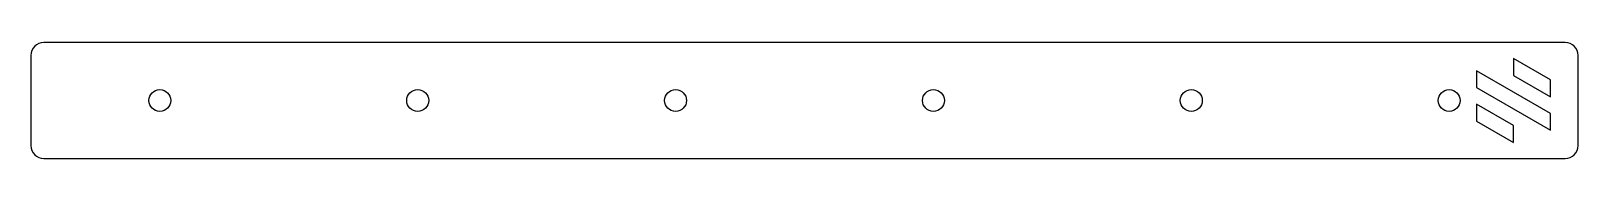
# Model space of a CAD drawing. Header units: millimetres. Extents: x 43 to 283, y 24 to 42.
import ezdxf

# ---------------------------------------------------------------- set-up
doc = ezdxf.new("R2010")
doc.units = ezdxf.units.MM
doc.layers.get('0').update_dxf_attribs({"linetype": 'CONTINUOUS'})

msp = doc.modelspace()

# ---------------------------------------------------------------- linework, layer by layer
for p, q in [((281, 42.11), (45, 42.11)), ((43, 40.11), (43, 26.11)), ((283, 26.11), (283, 40.11)), ((45, 24.11), (281, 24.11))]:
    msp.add_line(p, q)
for points in [[(273, 37), (278.74, 33.69), (278.74, 36.29), (273, 39.6)], [(267.26, 37.72), (267.26, 35.12), (278.74, 28.5), (278.74, 31.09)], [(267.26, 32.52), (267.26, 29.92), (273, 26.61), (273, 29.21)]]:
    msp.add_lwpolyline(points, close=True)
for centre in [(63, 33.11), (103, 33.11), (143, 33.11), (183, 33.11), (223, 33.11), (263, 33.11)]:
    msp.add_circle(centre, 1.7)
for centre, start, end in [((45, 40.11), 90, 180), ((281, 40.11), 0, 90), ((45, 26.11), 180, 270), ((281, 26.11), -90, 0)]:
    msp.add_arc(centre, 2, start, end)

doc.saveas('drawing.dxf')
